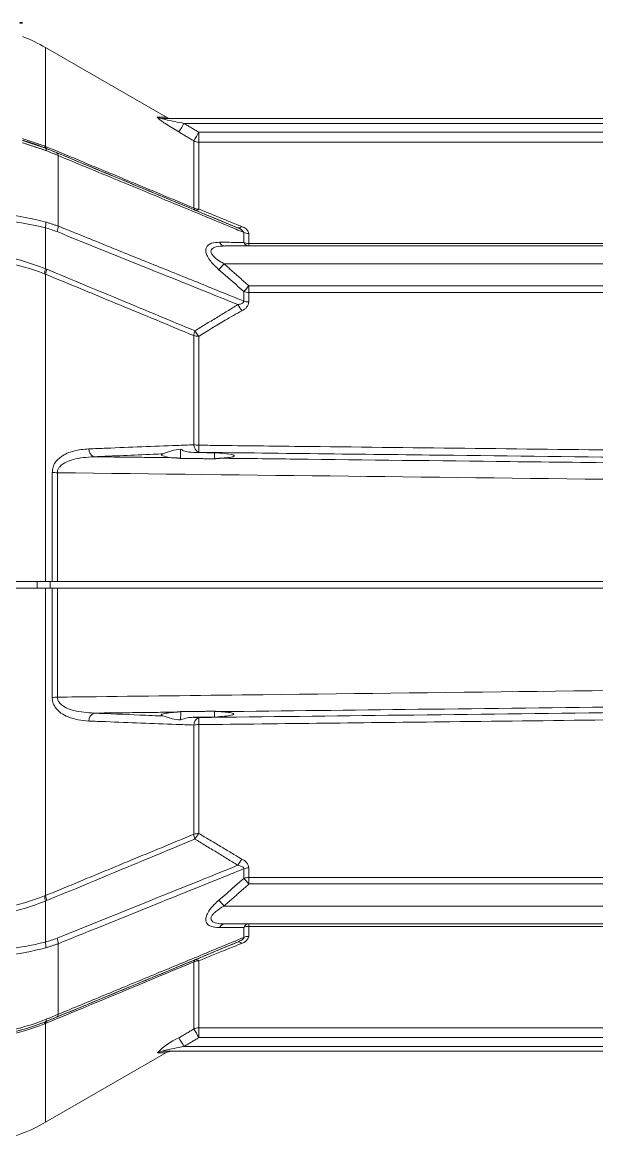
# Model space of a CAD drawing. Extents: x 8 to 113, y 2 to 87.
# Drawn here: x 19.22 to 22.66, y 33.46 to 40.19 of the extents above; entities that cross this region are included whole.
import ezdxf

# ---------------------------------------------------------------- set-up
doc = ezdxf.new("R2010")
doc.units = 0
doc.header["$MEASUREMENT"] = 0
doc.layers.add('OBJECT', color=7, linetype='CONTINUOUS')

msp = doc.modelspace()

# ---------------------------------------------------------------- linework, layer by layer
at = {"layer": 'OBJECT', "linetype": 'Continuous', "lineweight": 15}
for p, q in [((20.0823, 39.6272), (19.3609, 40.0437)), ((19.3609, 40.0437), (19.3609, 39.4504)), ((24.4879, 39.6177), (20.063, 39.6177)), ((24.4889, 39.5885), (20.1902, 39.5885)), ((20.2489, 39.081), (20.2489, 39.4844)), ((20.2799, 39.4763), (20.2799, 39.5356)), ((20.2799, 39.5356), (24.4935, 39.5356)), ((19.3609, 39.4399), (19.3609, 39.44)), ((20.2799, 39.4763), (20.2799, 39.0741)), ((24.4989, 39.4763), (20.2799, 39.4763)), ((19.4359, 39.3958), (19.4359, 38.9722)), ((19.3591, 38.9618), (19.3608, 38.7155)), ((20.5489, 38.874), (20.5489, 38.9343)), ((20.5799, 38.9278), (20.5799, 38.8677)), ((20.4349, 38.8527), (24.4898, 38.8527)), ((20.5799, 38.8527), (20.5799, 38.8677)), ((20.5799, 38.8677), (24.4989, 38.8677)), ((24.4896, 38.7456), (20.4309, 38.7456)), ((19.3609, 38.6826), (19.3609, 36.8377)), ((20.5799, 38.574), (20.5799, 38.6132)), ((20.5799, 38.6132), (24.4973, 38.6132)), ((20.5489, 38.5221), (20.5489, 38.5794)), ((20.5799, 38.574), (20.5799, 38.5169)), ((24.4989, 38.574), (20.5799, 38.574)), ((20.2489, 37.659), (20.2489, 38.3147)), ((20.2799, 38.3101), (20.2799, 37.6565)), ((19.4002, 36.8377), (19.4002, 37.4934)), ((19.4312, 37.4916), (19.4312, 36.8377)), ((19.3102, 36.7977), (19.3109, 36.8377)), ((19.3609, 36.7977), (19.3609, 34.9528)), ((19.3875, 36.7977), (19.3878, 36.8377)), ((19.4002, 36.1421), (19.4002, 36.7977)), ((24.1151, 36.8377), (19.4312, 36.8377)), ((19.4312, 36.7977), (19.4312, 36.1438)), ((19.4312, 36.7977), (24.1151, 36.7977)), ((20.2799, 35.979), (20.2799, 35.3253)), ((20.2489, 35.3207), (20.2489, 35.9764)), ((20.5489, 35.056), (20.5489, 35.1133)), ((20.5799, 35.1185), (20.5799, 35.0614)), ((20.5799, 35.0614), (24.4989, 35.0614)), ((20.5799, 35.0222), (20.5799, 35.0614)), ((24.4973, 35.0222), (20.5799, 35.0222)), ((19.3591, 34.6736), (19.3608, 34.92)), ((20.4309, 34.8898), (24.4896, 34.8898)), ((24.4898, 34.7827), (20.4349, 34.7827)), ((20.5799, 34.7677), (20.5799, 34.7827)), ((24.4989, 34.7677), (20.5799, 34.7677)), ((20.5799, 34.7677), (20.5799, 34.7077)), ((20.5489, 34.7012), (20.5489, 34.7614)), ((19.4359, 34.2396), (19.4359, 34.6632)), ((20.2489, 34.151), (20.2489, 34.5544)), ((20.2799, 34.5613), (20.2799, 34.1592)), ((19.3609, 34.1955), (19.3609, 34.1955)), ((19.3609, 34.185), (19.3609, 33.5917)), ((20.2799, 34.1592), (24.4989, 34.1592)), ((20.2799, 34.0999), (20.2799, 34.1592)), ((24.4935, 34.0999), (20.2799, 34.0999)), ((24.4889, 34.0469), (20.1902, 34.0469)), ((19.3609, 33.5917), (20.0823, 34.0082)), ((24.4879, 34.0177), (20.063, 34.0177))]:
    msp.add_line(p, q, dxfattribs=at)
at = {"layer": 'OBJECT', "linetype": 'Continuous', "lineweight": 15, "flags": 128}
for points in [[(19.2218, 39.4863), (19.3609, 39.4399), (19.3609, 39.4399), (19.3609, 39.4399)], [(19.3609, 39.4399), (19.3619, 39.4393), (19.3627, 39.4383), (19.3634, 39.437), (19.3639, 39.4353), (19.3643, 39.4333), (19.3644, 39.431), (19.3644, 39.4284), (19.3643, 39.4254)], [(19.3643, 34.21), (19.3644, 34.2071), (19.3644, 34.2045), (19.3643, 34.2021), (19.3639, 34.2001), (19.3634, 34.1985), (19.3627, 34.1971), (19.3619, 34.1962), (19.3609, 34.1955)]]:
    msp.add_lwpolyline(points, dxfattribs=at)
at = {"layer": 'OBJECT', "linetype": 'Continuous', "lineweight": 15}
for centre, radius, start, end in [((18.8609, 39.1777), 1, 60, 68.8415), ((20.063, 39.6765), 0.0588, 238.12602, 269.94527), ((20.1154, 39.6797), 0.062, 237.79559, 269.99992), ((18.8288, 40.3781), 1.5739, 327.71063, 329.88931), ((18.9301, 38.4063), 1.1198, 67.37595, 74.8996), ((18.911, 40.3303), 1.5829, 327.69822, 329.86329), ((20.2799, 39.5391), 0.0628, 240.46653, 270.02613), ((19.369, 39.4526), 0.015, 177.51971, 237.14952), ((19.3764, 39.4501), 0.0155, 178.87507, 237.95907), ((19.4188, 39.3977), 0.0172, 353.6295, 55.21456), ((20.2638, 39.0813), 0.0149, 181.03638, 238.85238), ((20.2797, 39.1458), 0.0717, 244.59716, 270.20456), ((18.8604, 37.0639), 1.9967, 75.45009, 89.98604), ((18.8584, 36.9106), 2.1115, 76.28173, 89.93129), ((20.2631, 39.0926), 0.025, 253.8181, 312.2707), ((19.2344, 38.9899), 0.1278, 347.33041, 3.00941), ((19.3109, 38.9807), 0.1253, 340.4845, 356.13037), ((20.5174, 38.9856), 0.0242, 257.16651, 319.55361), ((20.5001, 38.9077), 0.0555, 28.52236, 77.65324), ((20.5251, 38.9145), 0.0564, 13.60793, 79.01163), ((20.4382, 38.8898), 0.0373, 203.09334, 264.95409), ((20.5796, 39.0036), 0.0758, 246.13964, 270.24886), ((20.5828, 38.8901), 0.0375, 205.38163, 265.61322), ((20.5796, 38.9454), 0.0777, 246.77831, 270.26397), ((18.8689, 37.5141), 1.2981, 67.73467, 90.35403), ((18.8675, 37.4408), 1.3364, 68.63871, 90.28228), ((17.6197, 41.1887), 3.7245, 318.28609, 319.0079), ((19.4853, 38.6728), 0.1317, 161.089, 174.52041), ((19.4916, 38.6682), 0.1315, 160.28682, 173.71312), ((17.8193, 41.1155), 3.7259, 317.10485, 317.8099), ((20.5795, 38.663), 0.089, 249.94837, 270.31326), ((20.6593, 38.5706), 0.1613, 205.60843, 221.25888), ((20.5159, 38.5249), 0.0645, 290.02233, 352.89305), ((20.5794, 38.6086), 0.0917, 250.57321, 270.31828), ((20.3812, 38.2983), 0.1333, 160.27981, 172.92134), ((20.4052, 38.427), 0.1713, 209.2751, 223.02851), ((20.2794, 38.4133), 0.1032, 252.85654, 270.32491), ((19.6719, 37.6345), 0.052, 179.75363, 245.30348), ((20.1261, 37.7494), 0.168, 244.48709, 273.21493), ((20.2034, 37.307), 0.3278, 95.96824, 114.70435), ((20.2994, 37.6602), 0.0505, 181.33815, 246.42873), ((20.2792, 37.8352), 0.1787, 260.25735, 270.24377), ((17.1894, 37.6865), 3.0907, 358.65545, 359.44409), ((19.4304, 37.7525), 0.2609, 263.35399, 270.1765), ((19.4304, 35.8829), 0.2609, 89.8235, 96.64601), ((19.6719, 36.0009), 0.052, 114.69652, 180.24637), ((20.1819, 36.2733), 0.2665, 245.70936, 267.51627), ((20.2994, 35.9752), 0.0505, 113.57127, 178.66185), ((20.2792, 35.8003), 0.1787, 89.75623, 99.74265), ((17.1894, 35.949), 3.0907, 0.55591, 1.34455), ((20.2794, 35.2221), 0.1032, 89.67509, 107.14346), ((20.3812, 35.3372), 0.1333, 187.07866, 199.72019), ((20.4052, 35.2084), 0.1713, 136.97149, 150.7249), ((20.6593, 35.0648), 0.1613, 138.74112, 154.39157), ((20.5142, 35.1092), 0.0664, 8.06967, 69.01495), ((20.5794, 35.0269), 0.0917, 89.68172, 109.42679), ((20.5795, 34.9724), 0.089, 89.68674, 110.05163), ((17.8193, 32.52), 3.7259, 42.1901, 42.89515), ((18.8669, 36.1976), 1.3393, 269.74134, 291.33767), ((18.8688, 36.1219), 1.2987, 269.65097, 292.26033), ((19.4853, 34.9627), 0.1317, 185.47959, 198.911), ((19.4916, 34.9672), 0.1315, 186.28688, 199.71318), ((17.6197, 32.4467), 3.7245, 40.9921, 41.71391), ((20.4382, 34.7456), 0.0373, 95.04591, 156.90666), ((20.5828, 34.7453), 0.0375, 94.38678, 154.61837), ((20.5796, 34.69), 0.0777, 89.73603, 113.22169), ((19.3109, 34.6548), 0.1253, 3.86963, 19.5155), ((20.5207, 34.7255), 0.0619, 284.16715, 343.21329), ((20.5796, 34.6318), 0.0758, 89.75114, 113.86036), ((18.8583, 36.7254), 2.112, 270.07035, 283.71663), ((18.8606, 36.5701), 1.9953, 270.00864, 284.55523), ((19.2344, 34.6456), 0.1278, 356.99059, 12.66959), ((20.5174, 34.6498), 0.0242, 40.44639, 102.83349), ((20.2638, 34.5541), 0.0149, 121.14762, 178.96362), ((20.2631, 34.5428), 0.025, 47.7293, 106.1819), ((-137.1581, 411.7232), 408.6971, 292.51782, 292.652658), ((20.2797, 34.4897), 0.0717, 89.79544, 115.40284), ((19.4188, 34.2377), 0.0172, 304.78544, 6.3705), ((18.8687, 35.4386), 1.3248, 269.66439, 291.9705), ((18.8684, 35.4105), 1.311, 269.66982, 292.06186), ((18.8686, 35.4101), 1.3106, 269.66455, 292.06463), ((18.8674, 35.39), 1.3022, 269.71214, 291.94291), ((19.369, 34.1828), 0.015, 122.85048, 182.48029), ((19.3764, 34.1853), 0.0155, 122.04093, 181.12493), ((20.2799, 34.0964), 0.0628, 89.97387, 119.53347), ((20.3006, 33.7613), 0.3653, 112.76788, 137.33361), ((18.8288, 33.2574), 1.5739, 30.11069, 32.28937), ((18.911, 33.3052), 1.5829, 30.13671, 32.30178), ((20.063, 33.9589), 0.0588, 90.05473, 121.87398), ((20.1154, 33.9557), 0.062, 90.00008, 122.09769), ((18.8609, 34.4577), 1, 270, 300)]:
    msp.add_arc(centre, radius, start, end, dxfattribs=at)
for points, knots in [([(19.2218, 40.1898), (19.2194, 40.1899), (19.2145, 40.1902), (19.2091, 40.1909), (19.2059, 40.1918), (19.2053, 40.1927), (19.2075, 40.1936), (19.2122, 40.1943), (19.2175, 40.1947), (19.2209, 40.1949), (19.2218, 40.1949)], [0, 0, 0, 0, 0.13435, 0.268633, 0.402971, 0.540397, 0.675686, 0.814722, 0.949327, 1, 1, 1, 1]), ([(20.1592, 39.5373), (20.1324, 39.5535), (20.0974, 39.5746), (20.0593, 39.6005), (20.0425, 39.6128), (20.0324, 39.6216), (20.0293, 39.626), (20.0312, 39.6264), (20.032, 39.6266)], [0, 0, 0, 0, 0.463202, 0.605761, 0.74907, 0.84178, 0.935306, 1, 1, 1, 1]), ([(20.032, 39.6266), (20.0411, 39.6265), (20.0685, 39.6262), (20.0887, 39.626), (20.0825, 39.626), (20.0817, 39.6261)], [0, 0, 0, 0, 0.299901, 0.901044, 1, 1, 1, 1]), ([(20.063, 39.6177), (20.0625, 39.6177), (20.0616, 39.6177), (20.0611, 39.6174), (20.0615, 39.617), (20.063, 39.6164), (20.0681, 39.6146), (20.0922, 39.6085), (20.1344, 39.5995), (20.1722, 39.5921), (20.1902, 39.5885)], [0, 0, 0, 0, 0.018434, 0.032622, 0.046846, 0.064939, 0.096407, 0.193735, 0.61436, 1, 1, 1, 1]), ([(20.1089, 39.6177), (20.1102, 39.6177), (20.1135, 39.6177), (20.0824, 39.6177), (20.063, 39.6177)], [0, 0, 0, 0, 0.377248, 1, 1, 1, 1]), ([(19.3682, 39.437), (19.3658, 39.438), (19.3633, 39.439), (19.3609, 39.44), (19.3609, 39.44)], [0, 0, 0, 0, 0.99972, 1, 1, 1, 1]), ([(19.3609, 39.4399), (19.3609, 39.4399), (19.3838, 39.4304), (19.4062, 39.4211), (19.4286, 39.4119)], [0, 0, 0, 0, 0.000031, 1, 1, 1, 1]), ([(20.2561, 39.0686), (20.1124, 39.1284), (19.8166, 39.2513), (19.5204, 39.3739), (19.3682, 39.437)], [0, 0, 0, 0, 0.48595, 1, 1, 1, 1]), ([(19.4286, 39.4119), (19.614, 39.3351), (19.9752, 39.1855), (20.3363, 39.0351), (20.512, 38.962)], [0, 0, 0, 0, 0.513344, 1, 1, 1, 1]), ([(20.5489, 38.9343), (20.518, 38.9471), (20.344, 39.0194), (19.973, 39.1736), (19.6329, 39.3143), (19.4359, 39.3958)], [0, 0, 0, 0, 0.083458, 0.469006, 1, 1, 1, 1]), ([(19.429, 38.9388), (19.4059, 38.9473), (19.3828, 38.9558), (19.3591, 38.9618), (19.3591, 38.9618)], [0, 0, 0, 0, 0.99997, 1, 1, 1, 1]), ([(20.5138, 38.5009), (20.3377, 38.5719), (19.9761, 38.7175), (19.6145, 38.8638), (19.429, 38.9388)], [0, 0, 0, 0, 0.486991, 1, 1, 1, 1]), ([(20.3999, 38.7104), (20.3824, 38.7266), (20.3555, 38.7516), (20.3307, 38.7893), (20.3205, 38.8169), (20.3213, 38.8393), (20.3327, 38.8581), (20.3591, 38.873), (20.3871, 38.8744), (20.4039, 38.8752)], [0, 0, 0, 0, 0.224316, 0.345841, 0.447966, 0.550598, 0.643263, 0.786621, 1, 1, 1, 1]), ([(20.4039, 38.8752), (20.4354, 38.875), (20.484, 38.8746), (20.5321, 38.8742), (20.5489, 38.874)], [0, 0, 0, 0, 0.648491, 1, 1, 1, 1]), ([(20.4349, 38.8527), (20.417, 38.8521), (20.3929, 38.8513), (20.3675, 38.8425), (20.3565, 38.8345), (20.3517, 38.8242), (20.3526, 38.8138), (20.359, 38.8008), (20.376, 38.7814), (20.4019, 38.7624), (20.4228, 38.7503), (20.4309, 38.7456)], [0, 0, 0, 0, 0.252396, 0.341467, 0.431195, 0.49019, 0.549439, 0.605129, 0.701097, 0.88522, 1, 1, 1, 1]), ([(19.3608, 38.7155), (19.3608, 38.7155), (19.3631, 38.7145), (19.3655, 38.7136), (19.3678, 38.7126)], [0, 0, 0, 0, 0.00029, 1, 1, 1, 1]), ([(20.2489, 38.3147), (20.2181, 38.3275), (20.0448, 38.3995), (19.7489, 38.5222), (19.4836, 38.6319), (19.3609, 38.6826)], [0, 0, 0, 0, 0.104199, 0.585852, 1, 1, 1, 1]), ([(19.3678, 38.7126), (19.5199, 38.6495), (19.8161, 38.5266), (20.1119, 38.4032), (20.2557, 38.3432)], [0, 0, 0, 0, 0.513611, 1, 1, 1, 1]), ([(20.5489, 38.5794), (20.5181, 38.6069), (20.4687, 38.6509), (20.4187, 38.6942), (20.3999, 38.7104)], [0, 0, 0, 0, 0.624898, 1, 1, 1, 1]), ([(20.5138, 38.5009), (20.5206, 38.5023), (20.5308, 38.5043), (20.5419, 38.5097), (20.5471, 38.5146), (20.5489, 38.5189), (20.5489, 38.5214), (20.5489, 38.5221)], [0, 0, 0, 0, 0.437726, 0.65223, 0.821699, 0.945105, 1, 1, 1, 1]), ([(20.538, 38.4643), (20.5042, 38.4453), (20.417, 38.3963), (20.332, 38.3429), (20.2799, 38.3101)], [0, 0, 0, 0, 0.387427, 1, 1, 1, 1]), ([(19.4002, 37.4934), (19.4013, 37.5042), (19.4033, 37.5259), (19.4212, 37.5595), (19.4612, 37.5974), (19.5308, 37.6265), (19.5895, 37.6319), (19.6199, 37.6347)], [0, 0, 0, 0, 0.101178, 0.20186, 0.374018, 0.675191, 1, 1, 1, 1]), ([(19.6199, 37.6347), (19.6552, 37.6361), (19.8315, 37.6429), (20.0412, 37.651), (20.2153, 37.6577), (20.2489, 37.659)], [0, 0, 0, 0, 0.167872, 0.839363, 1, 1, 1, 1]), ([(20.0664, 37.6048), (20.0459, 37.604), (19.9074, 37.5981), (19.7685, 37.5922), (19.6502, 37.5872)], [0, 0, 0, 0, 0.147984, 1, 1, 1, 1]), ([(20.2503, 37.6127), (20.229, 37.6142), (20.2004, 37.6161), (20.1756, 37.6296), (20.1694, 37.6331)], [0, 0, 0, 0, 0.746489, 1, 1, 1, 1]), ([(24.3888, 37.5656), (23.9585, 37.5707), (23.0978, 37.5808), (21.728, 37.5969), (20.7885, 37.6079), (20.2792, 37.6139)], [0, 0, 0, 0, 0.314137, 0.628275, 1, 1, 1, 1]), ([(20.2799, 37.6565), (20.3157, 37.6561), (20.5169, 37.6537), (21.3793, 37.6438), (22.7133, 37.6285), (23.8821, 37.6151), (24.3895, 37.6092)], [0, 0, 0, 0, 0.026129, 0.146813, 0.629552, 1, 1, 1, 1]), ([(20.4072, 37.5784), (20.4241, 37.5796), (20.4593, 37.5821), (20.4893, 37.5877), (20.4967, 37.5942), (20.4781, 37.6008), (20.437, 37.607), (20.395, 37.6098), (20.3741, 37.6113)], [0, 0, 0, 0, 0.156109, 0.324409, 0.493191, 0.662433, 0.831758, 1, 1, 1, 1]), ([(19.6502, 37.5872), (19.6078, 37.5845), (19.5517, 37.5808), (19.4838, 37.5569), (19.4516, 37.5375), (19.4352, 37.5134), (19.4314, 37.5003), (19.4313, 37.4932), (19.4312, 37.4916)], [0, 0, 0, 0, 0.49037, 0.647323, 0.850236, 0.921686, 0.982753, 1, 1, 1, 1]), ([(20.4072, 37.5784), (20.5562, 37.5767), (21.1356, 37.57), (22.2164, 37.5574), (23.1481, 37.5465), (23.6495, 37.5407)], [0, 0, 0, 0, 0.137909, 0.536076, 1, 1, 1, 1]), ([(24.1727, 37.4342), (24.0894, 37.4352), (23.6728, 37.4402), (22.0923, 37.4594), (20.5951, 37.4775), (19.4312, 37.4916)], [0, 0, 0, 0, 0.052722, 0.263609, 1, 1, 1, 1]), ([(18.8609, 36.8377), (18.8841, 36.8377), (18.9626, 36.8377), (19.0971, 36.8377), (19.2419, 36.8377), (19.3265, 36.8377), (19.3609, 36.8377)], [0, 0, 0, 0, 0.132965, 0.450433, 0.777108, 1, 1, 1, 1]), ([(19.3609, 36.7977), (19.3265, 36.7977), (19.2433, 36.7977), (19.0987, 36.7977), (18.9642, 36.7977), (18.8841, 36.7977), (18.8609, 36.7977)], [0, 0, 0, 0, 0.222892, 0.54036, 0.867035, 1, 1, 1, 1]), ([(19.4312, 36.8377), (19.4242, 36.8377), (19.4133, 36.8377), (19.4037, 36.8377), (19.4002, 36.8377)], [0, 0, 0, 0, 0.64356, 1, 1, 1, 1]), ([(19.4002, 36.7977), (19.4066, 36.7977), (19.4165, 36.7977), (19.4274, 36.7977), (19.4312, 36.7977)], [0, 0, 0, 0, 0.64356, 1, 1, 1, 1]), ([(19.4312, 36.1438), (19.509, 36.1448), (19.9201, 36.1497), (21.5006, 36.1689), (23.0033, 36.1871), (24.1727, 36.2013)], [0, 0, 0, 0, 0.049218, 0.260105, 1, 1, 1, 1]), ([(19.6199, 36.0007), (19.5985, 36.0023), (19.5558, 36.0055), (19.4993, 36.0218), (19.4516, 36.0467), (19.4198, 36.0774), (19.4027, 36.1115), (19.401, 36.1327), (19.4002, 36.1421)], [0, 0, 0, 0, 0.227374, 0.454238, 0.628217, 0.803357, 0.912623, 1, 1, 1, 1]), ([(19.4312, 36.1438), (19.4318, 36.1382), (19.4331, 36.1255), (19.4458, 36.1056), (19.477, 36.0806), (19.5466, 36.0552), (19.6098, 36.0509), (19.6502, 36.0482)], [0, 0, 0, 0, 0.062411, 0.139207, 0.265334, 0.530913, 1, 1, 1, 1]), ([(19.6502, 36.0482), (19.7419, 36.0443), (19.8828, 36.0384), (20.0233, 36.0324), (20.0723, 36.0304)], [0, 0, 0, 0, 0.65133, 1, 1, 1, 1]), ([(20.0723, 36.0304), (20.0666, 36.0317), (20.0528, 36.035), (20.0537, 36.0409), (20.0782, 36.0473), (20.1132, 36.0516), (20.1372, 36.0535), (20.1421, 36.0539)], [0, 0, 0, 0, 0.177719, 0.430152, 0.683139, 0.93607, 1, 1, 1, 1]), ([(20.2792, 36.0215), (20.6822, 36.0262), (21.5154, 36.036), (22.8853, 36.0522), (23.8522, 36.0635), (24.3888, 36.0698)], [0, 0, 0, 0, 0.294131, 0.608268, 1, 1, 1, 1]), ([(20.4005, 36.0569), (20.4175, 36.0558), (20.4527, 36.0535), (20.4839, 36.0481), (20.4929, 36.0417), (20.4767, 36.0352), (20.4372, 36.0292), (20.3972, 36.0259), (20.3744, 36.0246), (20.3731, 36.0245)], [0, 0, 0, 0, 0.15394, 0.320562, 0.487664, 0.655244, 0.822937, 0.990326, 1, 1, 1, 1]), ([(23.6569, 36.0948), (23.399, 36.0918), (22.7108, 36.0838), (21.6253, 36.0712), (20.7978, 36.0616), (20.4005, 36.0569)], [0, 0, 0, 0, 0.237589, 0.634043, 1, 1, 1, 1]), ([(20.2489, 35.9764), (20.2138, 35.9778), (20.0382, 35.9845), (19.8285, 35.9926), (19.6537, 35.9994), (19.6199, 36.0007)], [0, 0, 0, 0, 0.167872, 0.839364, 1, 1, 1, 1]), ([(20.1704, 36.007), (20.1841, 36.0123), (20.2079, 36.0215), (20.2332, 36.0226), (20.2438, 36.023)], [0, 0, 0, 0, 0.579965, 1, 1, 1, 1]), ([(24.3895, 36.0262), (24.3482, 36.0257), (24.1415, 36.0234), (23.2736, 36.0134), (21.9451, 35.9981), (20.7819, 35.9847), (20.2799, 35.979)], [0, 0, 0, 0, 0.030171, 0.150856, 0.633595, 1, 1, 1, 1]), ([(20.2557, 35.2922), (20.1119, 35.2322), (19.8161, 35.1089), (19.5199, 34.986), (19.3678, 34.9228)], [0, 0, 0, 0, 0.486388, 1, 1, 1, 1]), ([(19.429, 34.6966), (19.6145, 34.7717), (19.9761, 34.9179), (20.3377, 35.0636), (20.5138, 35.1345)], [0, 0, 0, 0, 0.513008, 1, 1, 1, 1]), ([(20.5489, 35.1133), (20.518, 35.1008), (20.344, 35.0305), (19.973, 34.8808), (19.6329, 34.743), (19.4359, 34.6632)], [0, 0, 0, 0, 0.083466, 0.469044, 1, 1, 1, 1]), ([(20.5489, 35.1133), (20.5488, 35.1151), (20.5485, 35.1185), (20.5444, 35.1238), (20.5337, 35.1306), (20.522, 35.1329), (20.5138, 35.1345)], [0, 0, 0, 0, 0.128041, 0.255391, 0.47932, 1, 1, 1, 1]), ([(20.3999, 34.925), (20.4311, 34.9521), (20.4811, 34.9954), (20.5304, 35.0395), (20.5489, 35.056)], [0, 0, 0, 0, 0.624896, 1, 1, 1, 1]), ([(19.3678, 34.9228), (19.3655, 34.9219), (19.3631, 34.9209), (19.3608, 34.92), (19.3608, 34.92)], [0, 0, 0, 0, 0.99971, 1, 1, 1, 1]), ([(20.4039, 34.7602), (20.3827, 34.7616), (20.3527, 34.7634), (20.3273, 34.7834), (20.3195, 34.8039), (20.3236, 34.8304), (20.3405, 34.8633), (20.3677, 34.896), (20.3905, 34.9166), (20.3999, 34.925)], [0, 0, 0, 0, 0.269459, 0.38121, 0.493906, 0.593567, 0.708386, 0.879636, 1, 1, 1, 1]), ([(20.4309, 34.8898), (20.4134, 34.8795), (20.39, 34.8656), (20.3659, 34.8432), (20.3557, 34.8295), (20.3516, 34.8169), (20.3531, 34.8065), (20.3612, 34.7964), (20.383, 34.7862), (20.41, 34.783), (20.4302, 34.7828), (20.4349, 34.7827)], [0, 0, 0, 0, 0.248555, 0.333335, 0.418738, 0.477068, 0.535602, 0.604493, 0.713168, 0.934338, 1, 1, 1, 1]), ([(19.3591, 34.6736), (19.3591, 34.6736), (19.3828, 34.6797), (19.4059, 34.6881), (19.429, 34.6966)], [0, 0, 0, 0, 0.00003, 1, 1, 1, 1]), ([(20.5489, 34.7614), (20.5178, 34.7612), (20.4697, 34.7607), (20.421, 34.7604), (20.4039, 34.7602)], [0, 0, 0, 0, 0.648493, 1, 1, 1, 1]), ([(20.512, 34.6735), (20.5216, 34.6777), (20.5338, 34.6831), (20.545, 34.6923), (20.5486, 34.6971), (20.5489, 34.7001), (20.5489, 34.7012)], [0, 0, 0, 0, 0.580897, 0.740076, 0.900892, 1, 1, 1, 1]), ([(20.512, 34.6735), (20.3363, 34.6003), (19.9752, 34.45), (19.614, 34.3004), (19.4286, 34.2236)], [0, 0, 0, 0, 0.486656, 1, 1, 1, 1]), ([(20.5358, 34.6655), (20.5016, 34.6516), (20.4153, 34.6164), (20.3309, 34.5821), (20.2799, 34.5613)], [0, 0, 0, 0, 0.396331, 1, 1, 1, 1]), ([(19.3682, 34.1985), (19.5204, 34.2615), (19.8166, 34.3841), (20.1124, 34.5071), (20.2561, 34.5669)], [0, 0, 0, 0, 0.514049, 1, 1, 1, 1]), ([(19.4286, 34.2236), (19.4062, 34.2143), (19.3838, 34.205), (19.3609, 34.1955), (19.3609, 34.1955)], [0, 0, 0, 0, 0.999969, 1, 1, 1, 1]), ([(19.3609, 34.1955), (19.3609, 34.1955), (19.3633, 34.1965), (19.3658, 34.1975), (19.3682, 34.1985)], [0, 0, 0, 0, 0.00028, 1, 1, 1, 1]), ([(20.1902, 34.0469), (20.1707, 34.0431), (20.1315, 34.0354), (20.0897, 34.0265), (20.0684, 34.0208), (20.0644, 34.0196), (20.062, 34.0187), (20.0611, 34.0182), (20.0613, 34.0178), (20.0622, 34.0177), (20.0628, 34.0177), (20.063, 34.0177)], [0, 0, 0, 0, 0.41911, 0.839951, 0.8802, 0.924729, 0.942602, 0.960653, 0.976828, 0.994028, 1, 1, 1, 1]), ([(20.0817, 34.0094), (20.0803, 34.0094), (20.0777, 34.0093), (20.0469, 34.009), (20.032, 34.0089)], [0, 0, 0, 0, 0.517229, 1, 1, 1, 1]), ([(20.063, 34.0177), (20.0841, 34.0177), (20.1153, 34.0177), (20.1105, 34.0177), (20.1089, 34.0177)], [0, 0, 0, 0, 0.678853, 1, 1, 1, 1])]:
    msp.add_open_spline(points, degree=3, knots=knots, dxfattribs=at)
for points in [[(20.1902, 39.5885), (20.2799, 39.5356)], [(19.2218, 39.4975), (19.354, 39.4533)], [(20.2489, 39.4844), (20.1592, 39.5373)], [(19.3643, 39.4254), (19.2218, 39.4726)], [(19.354, 39.4533), (19.3609, 39.4504)], [(19.3609, 39.4504), (20.2489, 39.081)], [(19.4359, 39.3958), (19.3643, 39.4254)], [(20.512, 38.962), (20.2561, 39.0686)], [(20.2799, 39.0741), (20.5358, 38.9699)], [(19.362, 38.9966), (19.4359, 38.9722)], [(19.4359, 38.9722), (20.5489, 38.5221)], [(20.4309, 38.7456), (20.5799, 38.6132)], [(19.3609, 38.6826), (19.3543, 38.6854)], [(20.2557, 38.3432), (20.5138, 38.5009)], [(20.0664, 37.6048), (20.0538, 37.6011)], [(20.1694, 37.6331), (20.1698, 37.5774)], [(20.2792, 37.6139), (20.2503, 37.6127)], [(20.2503, 37.6127), (20.3741, 37.6113)], [(20.3741, 37.6113), (20.3738, 37.5751)], [(19.6502, 37.5872), (20.1355, 37.5816)], [(20.1698, 37.5773), (20.1355, 37.5816)], [(20.3738, 37.5751), (20.1698, 37.5773)], [(20.4072, 37.5784), (20.3738, 37.5751)], [(19.4002, 36.8377), (19.3609, 36.8377)], [(19.3609, 36.7977), (19.4002, 36.7977)], [(20.1421, 36.0539), (19.6502, 36.0482)], [(20.1708, 36.0572), (20.1421, 36.0539)], [(20.1704, 36.007), (20.1708, 36.0572)], [(20.3728, 36.0594), (20.1708, 36.0572)], [(20.4005, 36.0569), (20.3728, 36.0594)], [(20.3731, 36.0245), (20.3728, 36.0593)], [(20.2438, 36.023), (20.3731, 36.0245)], [(20.2438, 36.023), (20.2792, 36.0215)], [(19.3609, 34.9528), (20.2489, 35.3207)], [(20.2799, 35.3253), (20.538, 35.1712)], [(20.5138, 35.1345), (20.2557, 35.2922)], [(20.5799, 35.0222), (20.4309, 34.8898)], [(19.3543, 34.9501), (19.3609, 34.9528)], [(19.4359, 34.2396), (20.5489, 34.7012)], [(19.4359, 34.6632), (19.362, 34.6389)], [(20.2561, 34.5669), (20.512, 34.6735)], [(19.3643, 34.21), (19.4359, 34.2396)], [(19.3609, 34.185), (19.354, 34.1822)], [(20.1592, 34.0981), (20.2489, 34.151)], [(20.2799, 34.0999), (20.1902, 34.0469)]]:
    msp.add_open_spline(points, degree=1, dxfattribs=at)

doc.saveas('drawing.dxf')
